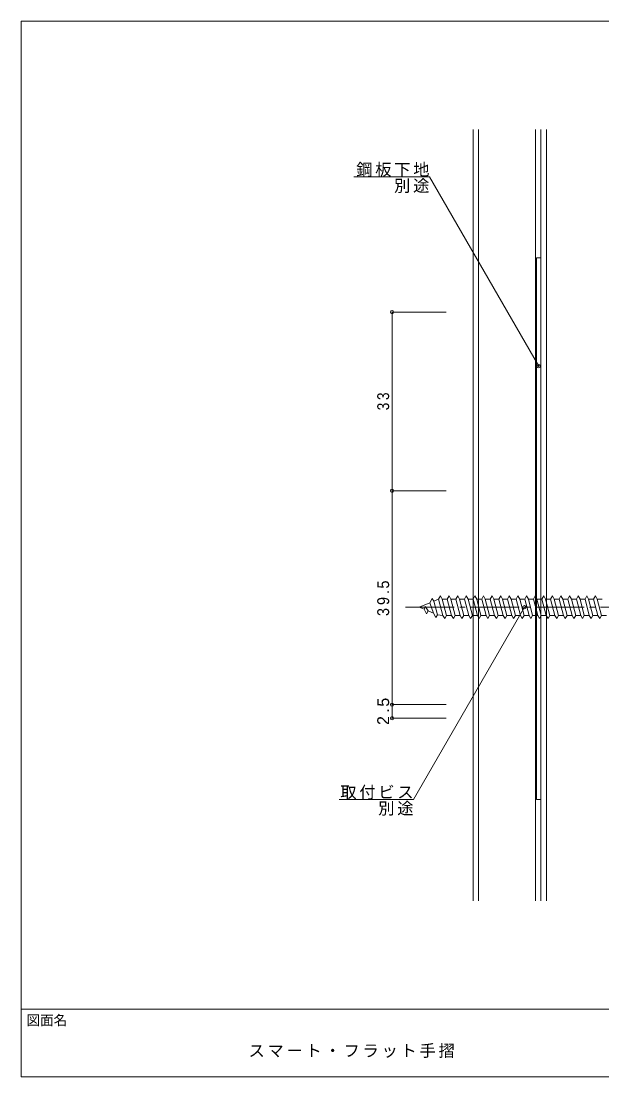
# Model space of a CAD drawing. Units: millimetres on the paper. Extents: x -141 to 141, y -98 to 98.
# Drawn here: x -141 to -33.7, y -97.5 to 97.5 of the extents above; entities that cross this region are included whole.
import ezdxf
from ezdxf.enums import TextEntityAlignment as Align

# ---------------------------------------------------------------- set-up
doc = ezdxf.new("R2010")
doc.units = ezdxf.units.MM
doc.header["$PDMODE"] = 32
doc.header["$PDSIZE"] = 0.6
doc.linetypes.add('CHAIN2', pattern=[12, 9, -1, 1, -1])
for name, color, linetype, lineweight in [('0-1_躯体', 3, 'Continuous', 18), ('0-3_寸法', 4, 'Continuous', 9), ('0-4_引出線字', 4, 'Continuous', 9), ('0-8_他製品', 7, 'Continuous', 18), ('F-0_図面枠', 5, 'Continuous', 9), ('F-5_F-5ﾚｲﾔ', 7, 'Continuous', 9)]:
    doc.layers.add(name, color=color, linetype=linetype, lineweight=lineweight)
doc.layers.add('0-5_文字', color=7, linetype='Continuous')
doc.styles.add('HGｺﾞｼｯｸM', font='')
doc.styles.get('HGｺﾞｼｯｸM').set_extended_font_data('HGｺﾞｼｯｸM')

msp = doc.modelspace()

# ---------------------------------------------------------------- linework, layer by layer
at = {"layer": '0-1_躯体'}
for p, q in [((-57.5, -65), (-57.5, 77.5)), ((-56.5, -65), (-56.5, 77.5)), ((-46, -65), (-46, 77.5)), ((-45, -65), (-45, 77.5)), ((-44, -65), (-44, 77.5))]:
    msp.add_line(p, q, dxfattribs=at)
at = {"layer": '0-1_躯体', "color": 7, "lineweight": 9}
for p, q in [((-45.8, 53.75), (-45, 53.75)), ((-45.8, -46.25), (-45.8, 53.75)), ((-45, 53.75), (-45, -46.25)), ((-45.8, -46.25), (-45, -46.25))]:
    msp.add_line(p, q, dxfattribs=at)
at = {"layer": '0-3_寸法'}
for p, q in [((-72.5, 43.75), (-72.5, 10.748)), ((-72.5, 43.75), (-62.5, 43.75)), ((-72.5, 10.748), (-62.5, 10.748)), ((-72.5, 10.748), (-72.5, -28.75)), ((-72.5, -28.75), (-62.5, -28.75)), ((-72.5, -28.75), (-72.5, -31.25)), ((-72.5, -31.25), (-62.5, -31.25))]:
    msp.add_line(p, q, dxfattribs=at)
for p in [(-72.5, 43.75), (-72.5, 10.748), (-72.5, -28.75), (-72.5, -31.25)]:
    msp.add_point(p, dxfattribs=at)
at = {"layer": '0-4_引出線字'}
for p, q in [((-65.607, 68.75), (-79.569, 68.75)), ((-45.4, 33.75), (-65.607, 68.75)), ((-48.051, -10.752), (-68.546, -46.25)), ((-82.265, -46.25), (-68.546, -46.25))]:
    msp.add_line(p, q, dxfattribs=at)
for p in [(-45.4, 33.75), (-48.051, -10.752)]:
    msp.add_point(p, dxfattribs=at)
at = {"layer": '0-8_他製品'}
for p, q in [((-65.531, -9.936), (-65.059, -9.118)), ((-65.059, -9.118), (-64.769, -9.62)), ((-64.769, -9.62), (-63.886, -9.252)), ((-64.769, -9.62), (-64.089, -12.164)), ((-63.554, -8.677), (-63.886, -9.252)), ((-63.886, -9.252), (-63.091, -12.252)), ((-63.222, -9.252), (-63.554, -8.677)), ((-62.427, -12.252), (-63.222, -9.252)), ((-62.296, -9.252), (-61.501, -12.252)), ((-61.632, -9.252), (-61.964, -8.677)), ((-60.837, -12.252), (-61.632, -9.252)), ((-60.706, -9.252), (-61.632, -9.252)), ((-60.374, -8.677), (-60.706, -9.252)), ((-60.706, -9.252), (-59.911, -12.252)), ((-60.042, -9.252), (-60.374, -8.677)), ((-59.247, -12.252), (-60.042, -9.252)), ((-59.116, -9.252), (-60.042, -9.252)), ((-58.784, -8.677), (-59.116, -9.252)), ((-59.116, -9.252), (-58.321, -12.252)), ((-58.452, -9.252), (-58.784, -8.677)), ((-57.657, -12.252), (-58.452, -9.252)), ((-57.526, -9.252), (-56.731, -12.252)), ((-56.862, -9.252), (-57.194, -8.677)), ((-56.067, -12.252), (-56.862, -9.252)), ((-55.936, -9.252), (-56.862, -9.252)), ((-55.604, -8.677), (-55.936, -9.252)), ((-55.936, -9.252), (-55.141, -12.252)), ((-55.272, -9.252), (-55.604, -8.677)), ((-54.346, -9.252), (-55.272, -9.252)), ((-54.477, -12.252), (-55.272, -9.252)), ((-54.014, -8.677), (-54.346, -9.252)), ((-54.346, -9.252), (-53.551, -12.252)), ((-53.682, -9.252), (-54.014, -8.677)), ((-52.756, -9.252), (-53.682, -9.252)), ((-52.887, -12.252), (-53.682, -9.252)), ((-52.424, -8.677), (-52.756, -9.252)), ((-52.756, -9.252), (-51.961, -12.252)), ((-52.092, -9.252), (-52.424, -8.677)), ((-51.166, -9.252), (-52.092, -9.252)), ((-51.297, -12.252), (-52.092, -9.252)), ((-50.834, -8.677), (-51.166, -9.252)), ((-51.166, -9.252), (-50.371, -12.252)), ((-50.502, -9.252), (-50.834, -8.677)), ((-49.576, -9.252), (-50.502, -9.252)), ((-49.707, -12.252), (-50.502, -9.252)), ((-49.244, -8.677), (-49.576, -9.252)), ((-49.576, -9.252), (-48.781, -12.252)), ((-48.912, -9.252), (-49.244, -8.677)), ((-47.986, -9.252), (-48.912, -9.252)), ((-48.117, -12.252), (-48.912, -9.252)), ((-47.654, -8.677), (-47.986, -9.252)), ((-47.986, -9.252), (-47.191, -12.252)), ((-47.322, -9.252), (-47.654, -8.677)), ((-46.396, -9.252), (-47.322, -9.252)), ((-46.527, -12.252), (-47.322, -9.252)), ((-46.064, -8.677), (-46.396, -9.252)), ((-46.396, -9.252), (-45.601, -12.252)), ((-45.732, -9.252), (-46.064, -8.677)), ((-44.806, -9.252), (-45.732, -9.252)), ((-44.937, -12.252), (-45.732, -9.252)), ((-44.474, -8.677), (-44.806, -9.252)), ((-44.806, -9.252), (-44.011, -12.252)), ((-44.142, -9.252), (-44.474, -8.677)), ((-43.216, -9.252), (-44.142, -9.252)), ((-43.347, -12.252), (-44.142, -9.252)), ((-42.884, -8.677), (-43.216, -9.252)), ((-43.216, -9.252), (-42.421, -12.252)), ((-42.552, -9.252), (-42.884, -8.677)), ((-41.626, -9.252), (-42.552, -9.252)), ((-41.757, -12.252), (-42.552, -9.252)), ((-41.294, -8.677), (-41.626, -9.252)), ((-41.626, -9.252), (-40.831, -12.252)), ((-40.962, -9.252), (-41.294, -8.677)), ((-40.036, -9.252), (-40.962, -9.252)), ((-40.167, -12.252), (-40.962, -9.252)), ((-39.704, -8.677), (-40.036, -9.252)), ((-40.036, -9.252), (-39.241, -12.252)), ((-39.372, -9.252), (-39.704, -8.677)), ((-38.446, -9.252), (-39.372, -9.252)), ((-38.577, -12.252), (-39.372, -9.252)), ((-38.114, -8.677), (-38.446, -9.252)), ((-38.446, -9.252), (-37.651, -12.252)), ((-37.782, -9.252), (-38.114, -8.677)), ((-36.856, -9.252), (-37.782, -9.252)), ((-36.987, -12.252), (-37.782, -9.252)), ((-36.524, -8.677), (-36.856, -9.252)), ((-36.856, -9.252), (-36.061, -12.252)), ((-36.192, -9.252), (-36.524, -8.677)), ((-35.266, -9.252), (-36.192, -9.252)), ((-35.397, -12.252), (-36.192, -9.252)), ((-34.934, -8.677), (-35.266, -9.252)), ((-35.266, -9.252), (-34.471, -12.252)), ((-34.602, -9.252), (-34.934, -8.677)), ((-33.676, -9.252), (-34.602, -9.252)), ((-33.807, -12.252), (-34.602, -9.252)), ((-67.5, -10.752), (-65.531, -9.936)), ((-66.579, -11.133), (-67.5, -10.752)), ((-66.579, -11.133), (-66.366, -10.597)), ((-66.106, -11.951), (-66.579, -11.133)), ((-66.366, -10.597), (-65.816, -11.449)), ((-65.816, -11.449), (-66.106, -11.951)), ((-64.852, -11.849), (-65.816, -11.449)), ((-64.852, -11.849), (-65.531, -9.936)), ((-64.379, -12.667), (-64.852, -11.849)), ((-64.089, -12.164), (-64.379, -12.667)), ((-63.091, -12.252), (-64.089, -12.164)), ((-63.091, -12.252), (-62.759, -12.827)), ((-62.759, -12.827), (-62.427, -12.252)), ((-61.501, -12.252), (-62.427, -12.252)), ((-61.501, -12.252), (-61.169, -12.827)), ((-61.169, -12.827), (-60.837, -12.252)), ((-59.911, -12.252), (-60.837, -12.252)), ((-59.911, -12.252), (-59.579, -12.827)), ((-59.579, -12.827), (-59.247, -12.252)), ((-58.321, -12.252), (-59.247, -12.252)), ((-58.321, -12.252), (-57.989, -12.827)), ((-57.989, -12.827), (-57.657, -12.252)), ((-56.731, -12.252), (-57.657, -12.252)), ((-56.731, -12.252), (-56.399, -12.827)), ((-56.399, -12.827), (-56.067, -12.252)), ((-55.141, -12.252), (-56.067, -12.252)), ((-55.141, -12.252), (-54.809, -12.827)), ((-54.809, -12.827), (-54.477, -12.252)), ((-53.551, -12.252), (-54.477, -12.252)), ((-53.551, -12.252), (-53.219, -12.827)), ((-53.219, -12.827), (-52.887, -12.252)), ((-51.961, -12.252), (-52.887, -12.252)), ((-51.961, -12.252), (-51.629, -12.827)), ((-51.629, -12.827), (-51.297, -12.252)), ((-50.371, -12.252), (-51.297, -12.252)), ((-50.371, -12.252), (-50.039, -12.827)), ((-50.039, -12.827), (-49.707, -12.252)), ((-48.781, -12.252), (-49.707, -12.252)), ((-48.781, -12.252), (-48.449, -12.827)), ((-48.449, -12.827), (-48.117, -12.252)), ((-47.191, -12.252), (-48.117, -12.252)), ((-47.191, -12.252), (-46.859, -12.827)), ((-46.859, -12.827), (-46.527, -12.252)), ((-45.601, -12.252), (-46.527, -12.252)), ((-45.601, -12.252), (-45.269, -12.827)), ((-45.269, -12.827), (-44.937, -12.252)), ((-44.011, -12.252), (-44.937, -12.252)), ((-44.011, -12.252), (-43.679, -12.827)), ((-43.679, -12.827), (-43.347, -12.252)), ((-42.421, -12.252), (-43.347, -12.252)), ((-42.421, -12.252), (-42.089, -12.827)), ((-42.089, -12.827), (-41.757, -12.252)), ((-40.831, -12.252), (-41.757, -12.252)), ((-40.831, -12.252), (-40.499, -12.827)), ((-40.499, -12.827), (-40.167, -12.252)), ((-39.241, -12.252), (-40.167, -12.252)), ((-39.241, -12.252), (-38.909, -12.827)), ((-38.909, -12.827), (-38.577, -12.252)), ((-37.651, -12.252), (-38.577, -12.252)), ((-37.651, -12.252), (-37.319, -12.827)), ((-37.319, -12.827), (-36.987, -12.252)), ((-36.061, -12.252), (-36.987, -12.252)), ((-36.061, -12.252), (-35.729, -12.827)), ((-35.729, -12.827), (-35.397, -12.252)), ((-34.471, -12.252), (-35.397, -12.252)), ((-34.471, -12.252), (-34.139, -12.827)), ((-34.139, -12.827), (-33.807, -12.252)), ((-32.881, -12.252), (-33.807, -12.252))]:
    msp.add_line(p, q, dxfattribs=at)
at = {"layer": '0-8_他製品', "linetype": 'CHAIN2', "lineweight": 9}
msp.add_line((-70, -10.752), (52.5, -10.752), dxfattribs=at)
at = {"layer": '0-8_他製品'}
for points in [[(-61.964, -8.677), (-62.296, -9.252), (-63.222, -9.252)], [(-57.194, -8.677), (-57.526, -9.252), (-58.452, -9.252)]]:
    msp.add_lwpolyline(points, dxfattribs=at)
at = {"layer": 'F-0_図面枠'}
for p, q in [((-141, 97.5), (141, 97.5)), ((-141, -97.5), (-141, 97.5)), ((-141, -85), (141, -85)), ((141, -97.5), (-141, -97.5))]:
    msp.add_line(p, q, dxfattribs=at)

# ---------------------------------------------------------------- texts
at = {"layer": '0-3_寸法', "color": 7, "char_height": 2.199, "attachment_point": 7, "rotation": 90, "style": 'HGｺﾞｼｯｸM'}
for s, insert in [('\\T1.36;\\W0.85;33', (-73, 25.624)), ('\\T1.38;\\W0.9;39.5', (-73, -12.376)), ('\\T1.38;2.5', (-73, -32.5))]:
    msp.add_mtext(s, dxfattribs=dict(at, insert=insert))
at = {"layer": '0-5_文字', "char_height": 2.199, "attachment_point": 7, "style": 'HGｺﾞｼｯｸM'}
for s, insert in [('\\T1.17;鋼板下地', (-79.107, 68.75)), ('\\T1.17;別途', (-72.107, 65.75)), ('\\T1.17;取付ビス', (-82.046, -46.25)), ('\\T1.17;別途', (-75.046, -49.25))]:
    msp.add_mtext(s, dxfattribs=dict(at, insert=insert))
at = {"layer": 'F-0_図面枠', "color": 7, "style": 'HGｺﾞｼｯｸM'}
msp.add_text('図面名', height=1.833, dxfattribs=at).set_placement((-140, -88.5), align=Align.BOTTOM_LEFT)
at = {"layer": 'F-5_F-5ﾚｲﾔ', "insert": (-99, -94), "char_height": 2.199, "attachment_point": 7, "style": 'HGｺﾞｼｯｸM'}
msp.add_mtext('\\T1.17;スマート・フラット手摺', dxfattribs=at)

doc.saveas('drawing.dxf')
